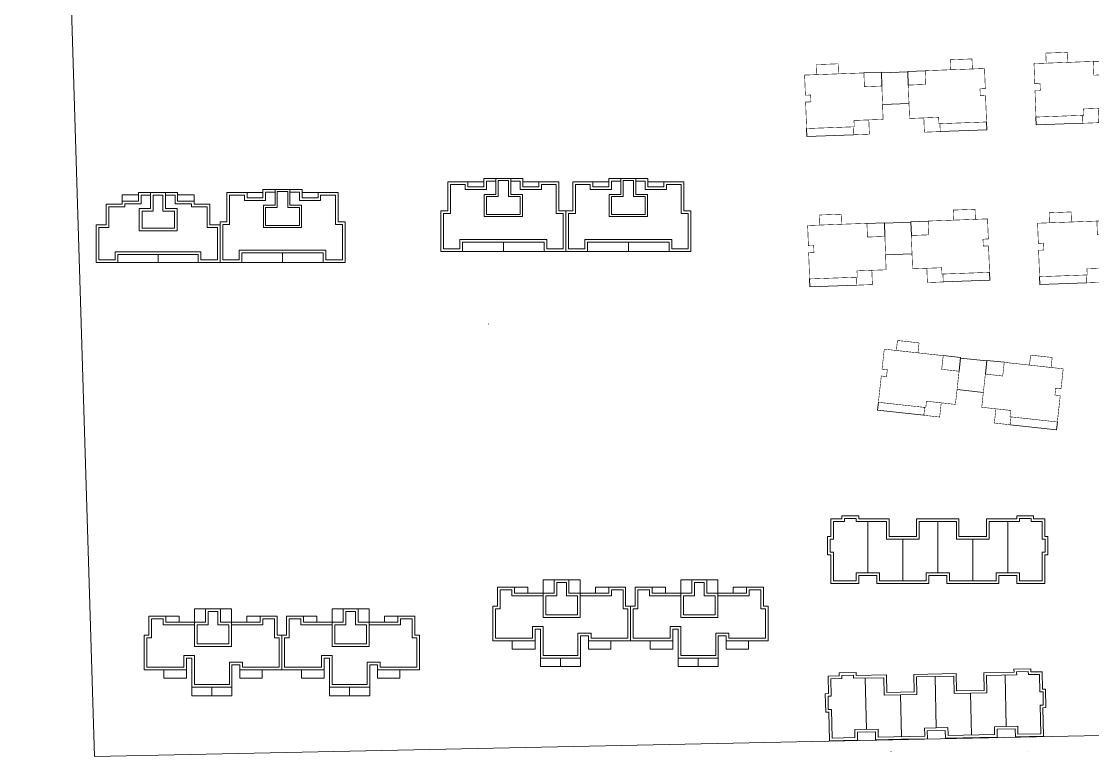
# Model space of a CAD drawing. Extents: x 121658 to 184658, y 9304 to 53801.
# Drawn here: x 125015 to 127037, y 15595 to 16983 of the extents above; entities that cross this region are included whole.
import ezdxf

# ---------------------------------------------------------------- set-up
doc = ezdxf.new("R2010")
doc.units = 0
doc.header["$LTSCALE"] = 1000
doc.header["$MEASUREMENT"] = 0
doc.layers.add('140', color=2, linetype='Continuous', lineweight=5)
doc.layers.add('DingDianTu', color=5, linetype='Continuous', lineweight=0)

# ---------------------------------------------------------------- blocks, each defined once
blk = doc.blocks.new('dafasfd')
at = {"layer": 'DingDianTu', "color": 7}
for points in [[(36368038, 16363912), (36371127, 16365074), (36372042, 16362641)], [(36369878, 16352210), (36361642, 16349110), (36361113, 16350514)]]:
    blk.add_lwpolyline(points, dxfattribs=at)
at = {"layer": 'DingDianTu', "color": 7, "const_width": 100}
blk.add_lwpolyline([(36368038, 16363912), (36368954, 16361479), (36372042, 16362641), (36374261, 16356745), (36369114, 16354807), (36369537, 16353684), (36361113, 16350514), (36359352, 16355194), (36360288, 16355546), (36359830, 16356763), (36358894, 16356410), (36357556, 16359967)], close=True, dxfattribs=at)
for points in [[(36363546, 16362221), (36362876, 16363999), (36359039, 16362555), (36359708, 16360777)], [(36371734, 16355794), (36372686, 16353267), (36369878, 16352210), (36369350, 16353614)]]:
    blk.add_lwpolyline(points, dxfattribs=at)
blk = doc.blocks.new('*E53')
at = {"layer": 'DingDianTu', "color": 7, "xscale": 0.001000002024510444, "yscale": 0.001000000163912773, "zscale": 0.001, "rotation": 339.3761177849276}
blk.add_blockref('dafasfd', (22613, -20413), dxfattribs=at)
blk = doc.blocks.new('*E52')
at = {"layer": 'DingDianTu', "color": 7, "xscale": 0.001000002024510444, "yscale": 0.001000000163912773, "zscale": 0.001, "rotation": 339.3761177849276}
blk.add_blockref('dafasfd', (22613, -20413), dxfattribs=at)
blk = doc.blocks.new('*E49')
at = {"layer": 'DingDianTu', "color": 7, "xscale": 0.001000002024510444, "yscale": 0.001000000163912773, "zscale": 0.001, "rotation": 339.3761177849276}
blk.add_blockref('dafasfd', (22613, -20413), dxfattribs=at)
blk = doc.blocks.new('*E47')
at = {"layer": 'DingDianTu', "color": 7, "xscale": 0.001000002024510444, "yscale": 0.001000000163912773, "zscale": 0.001, "rotation": 339.3761177849276}
blk.add_blockref('dafasfd', (22612.58, -20413.34), dxfattribs=at)
blk = doc.blocks.new('*E46')
at = {"layer": 'DingDianTu', "color": 7, "xscale": 0.001000002024510444, "yscale": 0.001000000163912773, "zscale": 0.001, "rotation": 339.3761177849276}
blk.add_blockref('dafasfd', (22612.58, -20413.34), dxfattribs=at)
blk = doc.blocks.new('*E37')
at = {"layer": 'DingDianTu', "color": 7, "xscale": 0.001000002024510444, "yscale": 0.001000000163912773, "zscale": 0.001, "rotation": 339.3761177849276}
blk.add_blockref('dafasfd', (22612.58, -20413.34), dxfattribs=at)
blk = doc.blocks.new('*E36')
at = {"layer": 'DingDianTu', "color": 7, "xscale": 0.001000002024510444, "yscale": 0.001000000163912773, "zscale": 0.001, "rotation": 339.3761177849276}
blk.add_blockref('dafasfd', (22612.58, -20413.34), dxfattribs=at)
blk = doc.blocks.new('*E35')
at = {"layer": 'DingDianTu', "color": 7, "xscale": 0.001000002024510444, "yscale": 0.001000000163912773, "zscale": 0.001, "rotation": 339.3761177849276}
blk.add_blockref('dafasfd', (22612.58, -20413.34), dxfattribs=at)
blk = doc.blocks.new('*E33')
at = {"layer": 'DingDianTu', "color": 7, "xscale": 0.001000002024510444, "yscale": 0.001000000163912773, "zscale": 0.001, "rotation": 339.3761177849276}
blk.add_blockref('dafasfd', (22612.58, -20413.34), dxfattribs=at)
blk = doc.blocks.new('*E32')
at = {"layer": 'DingDianTu', "color": 7, "xscale": 0.001000002024510444, "yscale": 0.001000000163912773, "zscale": 0.001, "rotation": 339.3761177849276}
blk.add_blockref('dafasfd', (22612.58, -20413.34), dxfattribs=at)
blk = doc.blocks.new('*E31')
at = {"layer": 'DingDianTu', "color": 7, "xscale": 0.001000002024510444, "yscale": 0.001000000163912773, "zscale": 0.001, "rotation": 339.3761177849276}
blk.add_blockref('dafasfd', (22612.58, -20413.34), dxfattribs=at)

msp = doc.modelspace()

# ---------------------------------------------------------------- linework, layer by layer
at = {"layer": '140', "color": 7}
for p, q in [((125014.8, 20066.9), (125153, 15594.7)), ((126688.6, 16888), (126638.6, 16886.1)), ((126690.8, 16828), (126640.8, 16826.2)), ((125887.8, 16670.5), (125887.8, 16686.5)), ((125887.8, 16686.5), (125961.8, 16686.5)), ((125910.8, 16686.5), (125910.8, 16656.5)), ((125938.8, 16656.5), (125938.8, 16686.5)), ((125961.8, 16686.5), (125961.8, 16670.5)), ((126123.8, 16670.5), (126123.8, 16686.5)), ((126123.8, 16686.5), (126197.8, 16686.5)), ((126146.8, 16686.5), (126146.8, 16656.5)), ((126174.8, 16656.5), (126174.8, 16686.5)), ((126197.8, 16686.5), (126197.8, 16670.5)), ((125819.8, 16625.5), (125819.8, 16680.5)), ((125819.8, 16680.5), (125857.8, 16680.5)), ((125824.8, 16620.5), (125824.8, 16675.5)), ((125824.8, 16675.5), (125852.8, 16675.5)), ((125852.8, 16675.5), (125852.8, 16665.5)), ((125855.8, 16680.5), (125857.8, 16680.5)), ((125857.8, 16680.5), (125857.8, 16670.5)), ((125857.8, 16680.5), (125887.8, 16680.5)), ((125857.8, 16670.5), (125887.8, 16670.5)), ((125892.8, 16665.5), (125892.8, 16681.5)), ((125892.8, 16681.5), (125910.8, 16681.5)), ((125914.8, 16682.5), (125914.8, 16652.5)), ((125934.8, 16682.5), (125914.8, 16682.5)), ((125934.8, 16652.5), (125934.8, 16682.5)), ((125938.8, 16681.5), (125956.8, 16681.5)), ((125956.8, 16681.5), (125956.8, 16665.5)), ((125991.8, 16680.5), (125961.8, 16680.5)), ((125961.8, 16670.5), (125991.8, 16670.5)), ((125991.8, 16670.5), (125991.8, 16680.5)), ((125991.8, 16680.5), (126029.8, 16680.5)), ((125996.8, 16665.5), (125996.8, 16675.5)), ((125996.8, 16675.5), (126024.8, 16675.5)), ((126024.8, 16675.5), (126024.8, 16620.5)), ((126029.8, 16680.5), (126029.8, 16625.5)), ((126055.8, 16625.5), (126055.8, 16680.5)), ((126055.8, 16680.5), (126093.8, 16680.5)), ((126060.8, 16620.5), (126060.8, 16675.5)), ((126060.8, 16675.5), (126088.8, 16675.5)), ((126088.8, 16675.5), (126088.8, 16665.5)), ((126091.8, 16680.5), (126093.8, 16680.5)), ((126093.8, 16680.5), (126093.8, 16670.5)), ((126093.8, 16680.5), (126123.8, 16680.5)), ((126093.8, 16670.5), (126123.8, 16670.5)), ((126128.8, 16665.5), (126128.8, 16681.5)), ((126128.8, 16681.5), (126146.8, 16681.5)), ((126150.8, 16682.5), (126150.8, 16652.5)), ((126170.8, 16682.5), (126150.8, 16682.5)), ((126170.8, 16652.5), (126170.8, 16682.5)), ((126174.8, 16681.5), (126192.8, 16681.5)), ((126192.8, 16681.5), (126192.8, 16665.5)), ((126227.8, 16680.5), (126197.8, 16680.5)), ((126197.8, 16670.5), (126227.8, 16670.5)), ((126227.8, 16670.5), (126227.8, 16680.5)), ((126227.8, 16680.5), (126265.8, 16680.5)), ((126232.8, 16665.5), (126232.8, 16675.5)), ((126232.8, 16675.5), (126260.8, 16675.5)), ((126260.8, 16675.5), (126260.8, 16620.5)), ((126265.8, 16680.5), (126265.8, 16625.5)), ((125204.8, 16643.9), (125204.8, 16655.9)), ((125204.8, 16655.9), (125235.8, 16655.9)), ((125235.8, 16659.9), (125235.8, 16643.9)), ((125309.8, 16659.9), (125235.8, 16659.9)), ((125258.8, 16654.9), (125240.8, 16654.9)), ((125240.8, 16654.9), (125240.8, 16638.9)), ((125258.8, 16659.9), (125258.8, 16630.9)), ((125263.8, 16654.9), (125263.8, 16624.9)), ((125281.8, 16654.9), (125263.8, 16654.9)), ((125281.8, 16624.9), (125281.8, 16654.9)), ((125286.8, 16629.9), (125286.8, 16659.9)), ((125304.8, 16654.9), (125286.8, 16654.9)), ((125304.8, 16638.9), (125304.8, 16654.9)), ((125309.8, 16643.9), (125309.8, 16659.9)), ((125340.8, 16655.9), (125309.8, 16655.9)), ((125340.8, 16643.9), (125340.8, 16655.9)), ((125402.8, 16604.9), (125402.8, 16659.9)), ((125402.8, 16659.9), (125440.8, 16659.9)), ((125407.8, 16599.9), (125407.8, 16654.9)), ((125407.8, 16654.9), (125435.8, 16654.9)), ((125435.8, 16654.9), (125435.8, 16644.9)), ((125438.8, 16659.9), (125440.8, 16659.9)), ((125440.8, 16659.9), (125440.8, 16649.9)), ((125440.8, 16659.9), (125470.8, 16659.9)), ((125440.8, 16649.9), (125470.8, 16649.9)), ((125470.8, 16649.9), (125470.8, 16665.9)), ((125470.8, 16665.9), (125544.8, 16665.9)), ((125475.8, 16644.9), (125475.8, 16660.9)), ((125475.8, 16660.9), (125493.8, 16660.9)), ((125493.8, 16665.9), (125493.8, 16635.9)), ((125497.8, 16661.9), (125497.8, 16631.9)), ((125517.8, 16661.9), (125497.8, 16661.9)), ((125517.8, 16631.9), (125517.8, 16661.9)), ((125521.8, 16635.9), (125521.8, 16665.9)), ((125521.8, 16660.9), (125539.8, 16660.9)), ((125539.8, 16660.9), (125539.8, 16644.9)), ((125544.8, 16665.9), (125544.8, 16649.9)), ((125574.8, 16659.9), (125544.8, 16659.9)), ((125544.8, 16649.9), (125574.8, 16649.9)), ((125574.8, 16649.9), (125574.8, 16659.9)), ((125574.8, 16659.9), (125612.8, 16659.9)), ((125579.8, 16644.9), (125579.8, 16654.9)), ((125579.8, 16654.9), (125607.8, 16654.9)), ((125607.8, 16654.9), (125607.8, 16599.9)), ((125612.8, 16659.9), (125612.8, 16604.9)), ((125852.8, 16665.5), (125892.8, 16665.5)), ((125910.8, 16656.5), (125888.8, 16656.5)), ((125888.8, 16656.5), (125888.8, 16614.5)), ((125914.8, 16652.5), (125892.8, 16652.5)), ((125892.8, 16652.5), (125892.8, 16618.5)), ((125956.8, 16652.5), (125934.8, 16652.5)), ((125960.8, 16656.5), (125938.8, 16656.5)), ((125956.8, 16665.5), (125996.8, 16665.5)), ((125956.8, 16618.5), (125956.8, 16652.5)), ((125960.8, 16614.5), (125960.8, 16656.5)), ((126088.8, 16665.5), (126128.8, 16665.5)), ((126146.8, 16656.5), (126124.8, 16656.5)), ((126124.8, 16656.5), (126124.8, 16614.5)), ((126150.8, 16652.5), (126128.8, 16652.5)), ((126128.8, 16652.5), (126128.8, 16618.5)), ((126192.8, 16652.5), (126170.8, 16652.5)), ((126196.8, 16656.5), (126174.8, 16656.5)), ((126192.8, 16665.5), (126232.8, 16665.5)), ((126192.8, 16618.5), (126192.8, 16652.5)), ((126196.8, 16614.5), (126196.8, 16656.5)), ((125204.8, 16637.9), (125174.8, 16637.9)), ((125174.8, 16637.9), (125174.8, 16598.9)), ((125209.8, 16632.9), (125179.8, 16632.9)), ((125179.8, 16632.9), (125179.8, 16593.9)), ((125235.8, 16643.9), (125204.8, 16643.9)), ((125204.8, 16643.9), (125204.8, 16637.9)), ((125240.8, 16638.9), (125209.8, 16638.9)), ((125209.8, 16638.9), (125209.8, 16632.9)), ((125237.8, 16629.9), (125236.8, 16629.9)), ((125236.8, 16629.9), (125236.8, 16588.9)), ((125258.8, 16629.9), (125237.8, 16629.9)), ((125258.8, 16630.9), (125258.8, 16629.9)), ((125287.8, 16629.9), (125286.8, 16629.9)), ((125308.8, 16629.9), (125287.8, 16629.9)), ((125335.8, 16638.9), (125304.8, 16638.9)), ((125308.8, 16628.9), (125308.8, 16629.9)), ((125308.8, 16587.9), (125308.8, 16628.9)), ((125340.8, 16643.9), (125309.8, 16643.9)), ((125335.8, 16632.9), (125335.8, 16638.9)), ((125365.8, 16632.9), (125335.8, 16632.9)), ((125340.8, 16637.9), (125340.8, 16643.9)), ((125370.8, 16637.9), (125340.8, 16637.9)), ((125365.8, 16593.9), (125365.8, 16632.9)), ((125370.8, 16598.9), (125370.8, 16637.9)), ((125435.8, 16644.9), (125475.8, 16644.9)), ((125493.8, 16635.9), (125471.8, 16635.9)), ((125471.8, 16635.9), (125471.8, 16593.9)), ((125497.8, 16631.9), (125475.8, 16631.9)), ((125475.8, 16631.9), (125475.8, 16597.9)), ((125539.8, 16631.9), (125517.8, 16631.9)), ((125543.8, 16635.9), (125521.8, 16635.9)), ((125539.8, 16644.9), (125579.8, 16644.9)), ((125539.8, 16597.9), (125539.8, 16631.9)), ((125543.8, 16593.9), (125543.8, 16635.9)), ((125806.8, 16548.5), (125806.8, 16625.5)), ((125806.8, 16625.5), (125819.8, 16625.5)), ((126029.8, 16625.5), (126042.8, 16625.5)), ((126042.8, 16548.5), (126042.8, 16625.5)), ((126042.8, 16625.5), (126055.8, 16625.5)), ((126042.8, 16625.5), (126042.8, 16548.5)), ((126265.8, 16625.5), (126278.8, 16625.5)), ((126278.8, 16625.5), (126278.8, 16548.5)), ((125263.8, 16624.9), (125242.8, 16624.9)), ((125242.8, 16624.9), (125242.8, 16592.9)), ((125303.8, 16624.9), (125281.8, 16624.9)), ((125303.8, 16592.9), (125303.8, 16624.9)), ((125811.8, 16553.5), (125811.8, 16620.5)), ((125811.8, 16620.5), (125824.8, 16620.5)), ((125888.8, 16615.5), (125888.8, 16614.5)), ((125888.8, 16614.5), (125960.8, 16614.5)), ((125892.8, 16618.5), (125956.8, 16618.5)), ((125959.8, 16614.5), (125960.8, 16614.5)), ((126024.8, 16620.5), (126037.8, 16620.5)), ((126037.8, 16620.5), (126037.8, 16553.5)), ((126047.8, 16553.5), (126047.8, 16620.5)), ((126047.8, 16620.5), (126060.8, 16620.5)), ((126124.8, 16615.5), (126124.8, 16614.5)), ((126124.8, 16614.5), (126196.8, 16614.5)), ((126128.8, 16618.5), (126192.8, 16618.5)), ((126195.8, 16614.5), (126196.8, 16614.5)), ((126260.8, 16620.5), (126273.8, 16620.5)), ((126273.8, 16620.5), (126273.8, 16553.5)), ((125174.8, 16598.9), (125155.8, 16598.9)), ((125155.8, 16598.9), (125155.8, 16527.9)), ((125179.8, 16593.9), (125160.8, 16593.9)), ((125160.8, 16593.9), (125160.8, 16532.9)), ((125236.8, 16588.9), (125236.8, 16587.9)), ((125236.8, 16587.9), (125307.8, 16587.9)), ((125242.8, 16592.9), (125303.8, 16592.9)), ((125307.8, 16587.9), (125308.8, 16587.9)), ((125384.8, 16593.9), (125365.8, 16593.9)), ((125389.8, 16598.9), (125370.8, 16598.9)), ((125384.8, 16532.9), (125384.8, 16593.9)), ((125389.8, 16527.9), (125389.8, 16604.9)), ((125389.8, 16604.9), (125402.8, 16604.9)), ((125389.8, 16527.9), (125389.8, 16598.9)), ((125394.8, 16532.9), (125394.8, 16599.9)), ((125394.8, 16599.9), (125407.8, 16599.9)), ((125471.8, 16594.9), (125471.8, 16593.9)), ((125471.8, 16593.9), (125543.8, 16593.9)), ((125475.8, 16597.9), (125539.8, 16597.9)), ((125542.8, 16593.9), (125543.8, 16593.9)), ((125607.8, 16599.9), (125620.8, 16599.9)), ((125612.8, 16604.9), (125625.8, 16604.9)), ((125620.8, 16599.9), (125620.8, 16532.9)), ((125625.8, 16604.9), (125625.8, 16527.9)), ((126694.2, 16603.9), (126644.3, 16602.1)), ((125924.8, 16571.5), (125842.8, 16571.5)), ((125842.8, 16571.5), (125842.8, 16553.5)), ((125924.8, 16566.5), (125847.8, 16566.5)), ((125847.8, 16566.5), (125847.8, 16548.5)), ((126006.8, 16571.5), (125924.8, 16571.5)), ((126001.8, 16566.5), (125924.8, 16566.5)), ((125924.8, 16566.5), (125924.8, 16548.5)), ((126001.8, 16548.5), (126001.8, 16566.5)), ((126006.8, 16553.5), (126006.8, 16571.5)), ((126160.8, 16571.5), (126078.8, 16571.5)), ((126078.8, 16571.5), (126078.8, 16553.5)), ((126160.8, 16566.5), (126083.8, 16566.5)), ((126083.8, 16566.5), (126083.8, 16548.5)), ((126242.8, 16571.5), (126160.8, 16571.5)), ((126237.8, 16566.5), (126160.8, 16566.5)), ((126160.8, 16566.5), (126160.8, 16548.5)), ((126237.8, 16548.5), (126237.8, 16566.5)), ((126242.8, 16553.5), (126242.8, 16571.5)), ((125191.8, 16532.9), (125191.8, 16547.9)), ((125191.8, 16547.9), (125353.8, 16547.9)), ((125353.8, 16547.9), (125353.8, 16532.9)), ((125507.8, 16550.9), (125425.8, 16550.9)), ((125425.8, 16550.9), (125425.8, 16532.9)), ((125507.8, 16545.9), (125430.8, 16545.9)), ((125430.8, 16545.9), (125430.8, 16527.9)), ((125589.8, 16550.9), (125507.8, 16550.9)), ((125584.8, 16545.9), (125507.8, 16545.9)), ((125507.8, 16545.9), (125507.8, 16527.9)), ((125584.8, 16527.9), (125584.8, 16545.9)), ((125589.8, 16532.9), (125589.8, 16550.9)), ((125847.8, 16548.5), (125806.8, 16548.5)), ((125842.8, 16553.5), (125811.8, 16553.5)), ((125924.8, 16548.5), (125847.8, 16548.5)), ((125924.8, 16548.5), (126001.8, 16548.5)), ((126042.8, 16548.5), (126001.8, 16548.5)), ((126037.8, 16553.5), (126006.8, 16553.5)), ((126083.8, 16548.5), (126042.8, 16548.5)), ((126078.8, 16553.5), (126047.8, 16553.5)), ((126160.8, 16548.5), (126083.8, 16548.5)), ((126160.8, 16548.5), (126237.8, 16548.5)), ((126278.8, 16548.5), (126237.8, 16548.5)), ((126273.8, 16553.5), (126242.8, 16553.5)), ((125155.8, 16527.9), (125196.8, 16527.9)), ((125160.8, 16532.9), (125191.8, 16532.9)), ((125196.8, 16527.9), (125196.8, 16542.9)), ((125196.8, 16542.9), (125348.8, 16542.9)), ((125196.8, 16527.9), (125348.8, 16527.9)), ((125272.8, 16542.9), (125272.8, 16527.9)), ((125348.8, 16542.9), (125348.8, 16527.9)), ((125348.8, 16527.9), (125389.8, 16527.9)), ((125353.8, 16532.9), (125384.8, 16532.9)), ((125430.8, 16527.9), (125389.8, 16527.9)), ((125425.8, 16532.9), (125394.8, 16532.9)), ((125507.8, 16527.9), (125430.8, 16527.9)), ((125507.8, 16527.9), (125584.8, 16527.9)), ((125625.8, 16527.9), (125584.8, 16527.9)), ((125620.8, 16532.9), (125589.8, 16532.9)), ((126696.4, 16544), (126646.5, 16542.2)), ((126837.7, 16341.9), (126788, 16347.4)), ((126831.1, 16282.3), (126781.4, 16287.7)), ((126543.1, 16010.6), (126543.1, 16043.6)), ((126543.1, 16043.6), (126564.1, 16043.6)), ((126564.1, 16043.6), (126564.1, 16049.6)), ((126564.1, 16049.6), (126596.1, 16049.6)), ((126569.1, 16038.6), (126569.1, 16044.6)), ((126569.1, 16044.6), (126591.1, 16044.6)), ((126591.1, 16044.6), (126591.1, 16038.6)), ((126596.1, 16049.6), (126596.1, 16043.6)), ((126596.1, 16043.6), (126653.1, 16043.6)), ((126653.1, 16043.6), (126653.1, 16010.6)), ((126705.1, 16010.6), (126705.1, 16043.6)), ((126705.1, 16043.6), (126785.1, 16043.6)), ((126785.1, 16043.6), (126785.1, 16010.6)), ((126837.1, 16010.6), (126837.1, 16043.6)), ((126837.1, 16043.6), (126894.1, 16043.6)), ((126894.1, 16043.6), (126894.1, 16049.6)), ((126894.1, 16049.6), (126926.1, 16049.6)), ((126921.1, 16044.6), (126899.1, 16044.6)), ((126899.1, 16044.6), (126899.1, 16038.6)), ((126921.1, 16038.6), (126921.1, 16044.6)), ((126926.1, 16049.6), (126926.1, 16043.6)), ((126926.1, 16043.6), (126947.1, 16043.6)), ((126947.1, 16043.6), (126947.1, 16010.6)), ((126548.1, 16005.6), (126548.1, 16038.6)), ((126548.1, 16038.6), (126569.1, 16038.6)), ((126591.1, 16038.6), (126648.1, 16038.6)), ((126613.1, 15941.6), (126613.1, 16038.6)), ((126648.1, 16038.6), (126648.1, 16005.6)), ((126710.1, 16005.6), (126710.1, 16038.6)), ((126710.1, 16038.6), (126745.1, 16038.6)), ((126745.1, 15941.6), (126745.1, 16038.6)), ((126745.1, 15941.6), (126745.1, 16038.6)), ((126745.1, 15941.6), (126745.1, 16038.6)), ((126745.1, 15941.6), (126745.1, 16038.6)), ((126780.1, 16038.6), (126745.1, 16038.6)), ((126780.1, 16005.6), (126780.1, 16038.6)), ((126899.1, 16038.6), (126842.1, 16038.6)), ((126842.1, 16038.6), (126842.1, 16005.6)), ((126877.1, 15941.6), (126877.1, 16038.6)), ((126942.1, 16038.6), (126921.1, 16038.6)), ((126942.1, 16005.6), (126942.1, 16038.6)), ((126537.1, 15975.6), (126537.1, 16010.6)), ((126537.1, 16010.6), (126543.1, 16010.6)), ((126542.1, 15980.6), (126542.1, 16005.6)), ((126542.1, 16005.6), (126548.1, 16005.6)), ((126648.1, 16005.6), (126710.1, 16005.6)), ((126653.1, 16010.6), (126705.1, 16010.6)), ((126679.1, 16005.6), (126679.1, 15926.6)), ((126679.1, 16005.6), (126679.1, 15926.6)), ((126842.1, 16005.6), (126780.1, 16005.6)), ((126785.1, 16010.6), (126837.1, 16010.6)), ((126811.1, 16005.6), (126811.1, 15926.6)), ((126811.1, 16005.6), (126811.1, 15926.6)), ((126948.1, 16005.6), (126942.1, 16005.6)), ((126947.1, 16010.6), (126953.1, 16010.6)), ((126948.1, 15980.6), (126948.1, 16005.6)), ((126953.1, 16010.6), (126953.1, 15975.6)), ((126548.1, 15980.6), (126542.1, 15980.6)), ((126548.1, 15926.6), (126548.1, 15980.6)), ((126942.1, 15926.6), (126942.1, 15980.6)), ((126942.1, 15980.6), (126948.1, 15980.6)), ((126543.1, 15975.6), (126537.1, 15975.6)), ((126543.1, 15921.6), (126543.1, 15975.6)), ((126953.1, 15975.6), (126947.1, 15975.6)), ((126947.1, 15975.6), (126947.1, 15921.6)), ((126635.1, 15941.6), (126591.1, 15941.6)), ((126591.1, 15941.6), (126591.1, 15926.6)), ((126635.1, 15926.6), (126635.1, 15941.6)), ((126745.1, 15941.6), (126723.1, 15941.6)), ((126723.1, 15941.6), (126723.1, 15929.1)), ((126745.1, 15941.6), (126767.1, 15941.6)), ((126767.1, 15941.6), (126767.1, 15929.1)), ((126855.1, 15926.6), (126855.1, 15941.6)), ((126855.1, 15941.6), (126899.1, 15941.6)), ((126899.1, 15941.6), (126899.1, 15926.6)), ((125999.7, 15903.5), (125999.7, 15928.5)), ((125999.7, 15928.5), (126020.7, 15928.5)), ((126020.7, 15903.5), (126020.7, 15928.5)), ((126020.7, 15928.5), (126048.7, 15928.5)), ((126043.7, 15923.5), (126025.7, 15923.5)), ((126025.7, 15923.5), (126025.7, 15898.5)), ((126043.7, 15898.5), (126043.7, 15923.5)), ((126048.7, 15928.5), (126048.7, 15903.5)), ((126048.7, 15928.5), (126069.7, 15928.5)), ((126069.7, 15928.5), (126069.7, 15903.5)), ((126259.7, 15903.5), (126259.7, 15928.5)), ((126259.7, 15928.5), (126280.7, 15928.5)), ((126280.7, 15903.5), (126280.7, 15928.5)), ((126280.7, 15928.5), (126308.7, 15928.5)), ((126303.7, 15923.5), (126285.7, 15923.5)), ((126285.7, 15923.5), (126285.7, 15898.5)), ((126303.7, 15898.5), (126303.7, 15923.5)), ((126308.7, 15928.5), (126308.7, 15903.5)), ((126308.7, 15928.5), (126329.7, 15928.5)), ((126329.7, 15928.5), (126329.7, 15903.5)), ((126596.1, 15921.6), (126543.1, 15921.6)), ((126591.1, 15926.6), (126548.1, 15926.6)), ((126630.1, 15936.6), (126596.1, 15936.6)), ((126596.1, 15936.6), (126596.1, 15921.6)), ((126630.1, 15921.6), (126630.1, 15936.6)), ((126679.1, 15921.6), (126630.1, 15921.6)), ((126723.1, 15926.6), (126635.1, 15926.6)), ((126728.1, 15921.6), (126679.1, 15921.6)), ((126723.1, 15929.1), (126723.1, 15926.6)), ((126762.1, 15936.6), (126728.1, 15936.6)), ((126728.1, 15936.6), (126728.1, 15921.6)), ((126762.1, 15921.6), (126762.1, 15936.6)), ((126860.1, 15921.6), (126762.1, 15921.6)), ((126767.1, 15929.1), (126767.1, 15926.6)), ((126767.1, 15926.6), (126855.1, 15926.6)), ((126894.1, 15936.6), (126860.1, 15936.6)), ((126860.1, 15936.6), (126860.1, 15921.6)), ((126894.1, 15921.6), (126894.1, 15936.6)), ((126947.1, 15921.6), (126894.1, 15921.6)), ((126899.1, 15926.6), (126942.1, 15926.6)), ((125913.7, 15914.5), (125945.7, 15914.5)), ((125913.7, 15878.5), (125913.7, 15914.5)), ((125918.7, 15873.5), (125918.7, 15909.5)), ((125918.7, 15909.5), (125940.7, 15909.5)), ((125940.7, 15909.5), (125940.7, 15898.5)), ((125940.7, 15898.5), (125999.7, 15898.5)), ((125945.7, 15914.5), (125945.7, 15903.5)), ((125945.7, 15914.5), (125970.7, 15914.5)), ((125945.7, 15903.5), (126020.7, 15903.5)), ((125970.7, 15914.5), (125970.7, 15903.5)), ((125999.7, 15903.5), (125999.7, 15857.5)), ((126004.7, 15898.5), (126004.7, 15862.5)), ((126025.7, 15898.5), (126004.7, 15898.5)), ((126064.7, 15898.5), (126043.7, 15898.5)), ((126048.7, 15903.5), (126123.7, 15903.5)), ((126064.7, 15862.5), (126064.7, 15898.5)), ((126069.7, 15857.5), (126069.7, 15903.5)), ((126069.7, 15898.5), (126128.7, 15898.5)), ((126098.7, 15903.5), (126098.7, 15914.5)), ((126098.7, 15914.5), (126123.7, 15914.5)), ((126123.7, 15903.5), (126123.7, 15914.5)), ((126123.7, 15914.5), (126155.7, 15914.5)), ((126128.7, 15898.5), (126128.7, 15909.5)), ((126128.7, 15909.5), (126150.7, 15909.5)), ((126150.7, 15909.5), (126150.7, 15873.5)), ((126155.7, 15914.5), (126155.7, 15878.5)), ((126173.7, 15914.5), (126205.7, 15914.5)), ((126173.7, 15878.5), (126173.7, 15914.5)), ((126178.7, 15873.5), (126178.7, 15909.5)), ((126178.7, 15909.5), (126200.7, 15909.5)), ((126200.7, 15909.5), (126200.7, 15898.5)), ((126200.7, 15898.5), (126259.7, 15898.5)), ((126205.7, 15914.5), (126205.7, 15903.5)), ((126205.7, 15914.5), (126230.7, 15914.5)), ((126205.7, 15903.5), (126280.7, 15903.5)), ((126230.7, 15914.5), (126230.7, 15903.5)), ((126259.7, 15903.5), (126259.7, 15857.5)), ((126264.7, 15898.5), (126264.7, 15862.5)), ((126285.7, 15898.5), (126264.7, 15898.5)), ((126324.7, 15898.5), (126303.7, 15898.5)), ((126308.7, 15903.5), (126383.7, 15903.5)), ((126324.7, 15862.5), (126324.7, 15898.5)), ((126329.7, 15857.5), (126329.7, 15903.5)), ((126329.7, 15898.5), (126388.7, 15898.5)), ((126358.7, 15903.5), (126358.7, 15914.5)), ((126358.7, 15914.5), (126383.7, 15914.5)), ((126383.7, 15903.5), (126383.7, 15914.5)), ((126383.7, 15914.5), (126415.7, 15914.5)), ((126388.7, 15898.5), (126388.7, 15909.5)), ((126388.7, 15909.5), (126410.7, 15909.5)), ((126410.7, 15909.5), (126410.7, 15873.5)), ((126415.7, 15914.5), (126415.7, 15878.5)), ((125904.7, 15813.5), (125904.7, 15878.5)), ((125904.7, 15878.5), (125913.7, 15878.5)), ((126155.7, 15878.5), (126164.7, 15878.5)), ((126164.7, 15813.5), (126164.7, 15878.5)), ((126164.7, 15878.5), (126173.7, 15878.5)), ((126164.7, 15878.5), (126164.7, 15813.5)), ((126415.7, 15878.5), (126424.7, 15878.5)), ((126424.7, 15878.5), (126424.7, 15813.5)), ((125255.4, 15859.7), (125287.4, 15859.7)), ((125255.4, 15823.7), (125255.4, 15859.7)), ((125287.4, 15859.7), (125287.4, 15848.7)), ((125287.4, 15859.7), (125312.4, 15859.7)), ((125312.4, 15859.7), (125312.4, 15848.7)), ((125341.4, 15848.7), (125341.4, 15873.7)), ((125341.4, 15873.7), (125362.4, 15873.7)), ((125362.4, 15848.7), (125362.4, 15873.7)), ((125362.4, 15873.7), (125390.4, 15873.7)), ((125385.4, 15868.7), (125367.4, 15868.7)), ((125367.4, 15868.7), (125367.4, 15843.7)), ((125385.4, 15843.7), (125385.4, 15868.7)), ((125390.4, 15873.7), (125390.4, 15848.7)), ((125390.4, 15873.7), (125411.4, 15873.7)), ((125411.4, 15873.7), (125411.4, 15848.7)), ((125440.4, 15848.7), (125440.4, 15859.7)), ((125440.4, 15859.7), (125465.4, 15859.7)), ((125465.4, 15848.7), (125465.4, 15859.7)), ((125465.4, 15859.7), (125497.4, 15859.7)), ((125497.4, 15859.7), (125497.4, 15823.7)), ((125515.4, 15859.7), (125547.4, 15859.7)), ((125515.4, 15823.7), (125515.4, 15859.7)), ((125547.4, 15859.7), (125547.4, 15848.7)), ((125547.4, 15859.7), (125572.4, 15859.7)), ((125572.4, 15859.7), (125572.4, 15848.7)), ((125601.4, 15848.7), (125601.4, 15873.7)), ((125601.4, 15873.7), (125622.4, 15873.7)), ((125622.4, 15848.7), (125622.4, 15873.7)), ((125622.4, 15873.7), (125650.4, 15873.7)), ((125645.4, 15868.7), (125627.4, 15868.7)), ((125627.4, 15868.7), (125627.4, 15843.7)), ((125645.4, 15843.7), (125645.4, 15868.7)), ((125650.4, 15873.7), (125650.4, 15848.7)), ((125650.4, 15873.7), (125671.4, 15873.7)), ((125671.4, 15873.7), (125671.4, 15848.7)), ((125700.4, 15848.7), (125700.4, 15859.7)), ((125700.4, 15859.7), (125725.4, 15859.7)), ((125725.4, 15848.7), (125725.4, 15859.7)), ((125725.4, 15859.7), (125757.4, 15859.7)), ((125757.4, 15859.7), (125757.4, 15823.7)), ((125909.7, 15818.5), (125909.7, 15873.5)), ((125909.7, 15873.5), (125918.7, 15873.5)), ((125999.7, 15857.5), (126069.7, 15857.5)), ((126004.7, 15862.5), (126064.7, 15862.5)), ((126150.7, 15873.5), (126159.7, 15873.5)), ((126159.7, 15873.5), (126159.7, 15818.5)), ((126169.7, 15818.5), (126169.7, 15873.5)), ((126169.7, 15873.5), (126178.7, 15873.5)), ((126259.7, 15857.5), (126329.7, 15857.5)), ((126264.7, 15862.5), (126324.7, 15862.5)), ((126410.7, 15873.5), (126419.7, 15873.5)), ((126419.7, 15873.5), (126419.7, 15818.5)), ((125260.4, 15818.7), (125260.4, 15854.7)), ((125260.4, 15854.7), (125282.4, 15854.7)), ((125282.4, 15854.7), (125282.4, 15843.7)), ((125282.4, 15843.7), (125341.4, 15843.7)), ((125287.4, 15848.7), (125362.4, 15848.7)), ((125341.4, 15848.7), (125341.4, 15802.7)), ((125346.4, 15843.7), (125346.4, 15807.7)), ((125367.4, 15843.7), (125346.4, 15843.7)), ((125406.4, 15843.7), (125385.4, 15843.7)), ((125390.4, 15848.7), (125465.4, 15848.7)), ((125406.4, 15807.7), (125406.4, 15843.7)), ((125411.4, 15802.7), (125411.4, 15848.7)), ((125411.4, 15843.7), (125470.4, 15843.7)), ((125470.4, 15843.7), (125470.4, 15854.7)), ((125470.4, 15854.7), (125492.4, 15854.7)), ((125492.4, 15854.7), (125492.4, 15818.7)), ((125520.4, 15818.7), (125520.4, 15854.7)), ((125520.4, 15854.7), (125542.4, 15854.7)), ((125542.4, 15854.7), (125542.4, 15843.7)), ((125542.4, 15843.7), (125601.4, 15843.7)), ((125547.4, 15848.7), (125622.4, 15848.7)), ((125601.4, 15848.7), (125601.4, 15802.7)), ((125606.4, 15843.7), (125606.4, 15807.7)), ((125627.4, 15843.7), (125606.4, 15843.7)), ((125666.4, 15843.7), (125645.4, 15843.7)), ((125650.4, 15848.7), (125725.4, 15848.7)), ((125666.4, 15807.7), (125666.4, 15843.7)), ((125671.4, 15802.7), (125671.4, 15848.7)), ((125671.4, 15843.7), (125730.4, 15843.7)), ((125730.4, 15843.7), (125730.4, 15854.7)), ((125730.4, 15854.7), (125752.4, 15854.7)), ((125752.4, 15854.7), (125752.4, 15818.7)), ((125999.7, 15840.5), (125979.7, 15840.5)), ((125979.7, 15840.5), (125979.7, 15818.5)), ((125999.7, 15785.5), (125999.7, 15840.5)), ((126259.7, 15840.5), (126239.7, 15840.5)), ((126239.7, 15840.5), (126239.7, 15818.5)), ((126259.7, 15785.5), (126259.7, 15840.5)), ((125246.4, 15758.7), (125246.4, 15823.7)), ((125246.4, 15823.7), (125255.4, 15823.7)), ((125251.4, 15763.7), (125251.4, 15818.7)), ((125251.4, 15818.7), (125260.4, 15818.7)), ((125492.4, 15818.7), (125501.4, 15818.7)), ((125497.4, 15823.7), (125506.4, 15823.7)), ((125501.4, 15818.7), (125501.4, 15763.7)), ((125506.4, 15758.7), (125506.4, 15823.7)), ((125506.4, 15823.7), (125515.4, 15823.7)), ((125506.4, 15823.7), (125506.4, 15758.7)), ((125511.4, 15763.7), (125511.4, 15818.7)), ((125511.4, 15818.7), (125520.4, 15818.7)), ((125752.4, 15818.7), (125761.4, 15818.7)), ((125757.4, 15823.7), (125766.4, 15823.7)), ((125761.4, 15818.7), (125761.4, 15763.7)), ((125766.4, 15823.7), (125766.4, 15758.7)), ((125979.7, 15818.5), (125909.7, 15818.5)), ((125994.7, 15835.5), (125984.7, 15835.5)), ((125984.7, 15835.5), (125984.7, 15813.5)), ((125994.7, 15780.5), (125994.7, 15835.5)), ((126090.7, 15827.5), (126065.7, 15827.5)), ((126065.7, 15827.5), (126065.7, 15785.5)), ((126085.7, 15822.5), (126070.7, 15822.5)), ((126070.7, 15822.5), (126070.7, 15780.5)), ((126085.7, 15813.5), (126085.7, 15822.5)), ((126090.7, 15818.5), (126090.7, 15827.5)), ((126159.7, 15818.5), (126090.7, 15818.5)), ((126239.7, 15818.5), (126169.7, 15818.5)), ((126254.7, 15835.5), (126244.7, 15835.5)), ((126244.7, 15835.5), (126244.7, 15813.5)), ((126254.7, 15780.5), (126254.7, 15835.5)), ((126350.7, 15827.5), (126325.7, 15827.5)), ((126325.7, 15827.5), (126325.7, 15785.5)), ((126345.7, 15822.5), (126330.7, 15822.5)), ((126330.7, 15822.5), (126330.7, 15780.5)), ((126345.7, 15813.5), (126345.7, 15822.5)), ((126350.7, 15818.5), (126350.7, 15827.5)), ((126419.7, 15818.5), (126350.7, 15818.5)), ((125341.4, 15802.7), (125411.4, 15802.7)), ((125346.4, 15807.7), (125406.4, 15807.7)), ((125601.4, 15802.7), (125671.4, 15802.7)), ((125606.4, 15807.7), (125666.4, 15807.7)), ((125984.7, 15813.5), (125904.7, 15813.5)), ((125941.7, 15813.5), (125941.7, 15797.5)), ((125941.7, 15797.5), (125984.7, 15797.5)), ((125984.7, 15797.5), (125984.7, 15813.5)), ((126164.7, 15813.5), (126085.7, 15813.5)), ((126085.7, 15797.5), (126085.7, 15813.5)), ((126127.7, 15797.5), (126085.7, 15797.5)), ((126127.7, 15813.5), (126127.7, 15797.5)), ((126244.7, 15813.5), (126164.7, 15813.5)), ((126201.7, 15813.5), (126201.7, 15797.5)), ((126201.7, 15797.5), (126244.7, 15797.5)), ((126244.7, 15797.5), (126244.7, 15813.5)), ((126424.7, 15813.5), (126345.7, 15813.5)), ((126345.7, 15797.5), (126345.7, 15813.5)), ((126387.7, 15797.5), (126345.7, 15797.5)), ((126387.7, 15813.5), (126387.7, 15797.5)), ((125341.4, 15785.7), (125321.4, 15785.7)), ((125321.4, 15785.7), (125321.4, 15763.7)), ((125336.4, 15780.7), (125326.4, 15780.7)), ((125326.4, 15780.7), (125326.4, 15758.7)), ((125336.4, 15725.7), (125336.4, 15780.7)), ((125341.4, 15730.7), (125341.4, 15785.7)), ((125601.4, 15785.7), (125581.4, 15785.7)), ((125581.4, 15785.7), (125581.4, 15763.7)), ((125596.4, 15780.7), (125586.4, 15780.7)), ((125586.4, 15780.7), (125586.4, 15758.7)), ((125596.4, 15725.7), (125596.4, 15780.7)), ((125601.4, 15730.7), (125601.4, 15785.7)), ((126070.7, 15780.5), (125994.7, 15780.5)), ((125994.7, 15764.5), (125994.7, 15780.5)), ((126065.7, 15785.5), (125999.7, 15785.5)), ((126032.7, 15780.5), (126032.7, 15764.5)), ((126070.7, 15780.5), (126070.7, 15764.5)), ((126330.7, 15780.5), (126254.7, 15780.5)), ((126254.7, 15764.5), (126254.7, 15780.5)), ((126325.7, 15785.5), (126259.7, 15785.5)), ((126292.7, 15780.5), (126292.7, 15764.5)), ((126330.7, 15780.5), (126330.7, 15764.5)), ((125326.4, 15758.7), (125246.4, 15758.7)), ((125321.4, 15763.7), (125251.4, 15763.7)), ((125283.4, 15758.7), (125283.4, 15742.7)), ((125326.4, 15742.7), (125326.4, 15758.7)), ((125432.4, 15772.7), (125407.4, 15772.7)), ((125407.4, 15772.7), (125407.4, 15730.7)), ((125427.4, 15767.7), (125412.4, 15767.7)), ((125412.4, 15767.7), (125412.4, 15725.7)), ((125427.4, 15758.7), (125427.4, 15767.7)), ((125506.4, 15758.7), (125427.4, 15758.7)), ((125427.4, 15742.7), (125427.4, 15758.7)), ((125432.4, 15763.7), (125432.4, 15772.7)), ((125501.4, 15763.7), (125432.4, 15763.7)), ((125469.4, 15758.7), (125469.4, 15742.7)), ((125586.4, 15758.7), (125506.4, 15758.7)), ((125581.4, 15763.7), (125511.4, 15763.7)), ((125543.4, 15758.7), (125543.4, 15742.7)), ((125586.4, 15742.7), (125586.4, 15758.7)), ((125692.4, 15772.7), (125667.4, 15772.7)), ((125667.4, 15772.7), (125667.4, 15730.7)), ((125687.4, 15767.7), (125672.4, 15767.7)), ((125672.4, 15767.7), (125672.4, 15725.7)), ((125687.4, 15758.7), (125687.4, 15767.7)), ((125766.4, 15758.7), (125687.4, 15758.7)), ((125687.4, 15742.7), (125687.4, 15758.7)), ((125692.4, 15763.7), (125692.4, 15772.7)), ((125761.4, 15763.7), (125692.4, 15763.7)), ((125729.4, 15758.7), (125729.4, 15742.7)), ((126070.7, 15764.5), (125994.7, 15764.5)), ((126330.7, 15764.5), (126254.7, 15764.5)), ((126888.9, 15759.9), (126920.8, 15760.6)), ((126889, 15753.9), (126888.9, 15759.9)), ((126920.8, 15760.6), (126921, 15754.6)), ((125283.4, 15742.7), (125326.4, 15742.7)), ((125469.4, 15742.7), (125427.4, 15742.7)), ((125543.4, 15742.7), (125586.4, 15742.7)), ((125729.4, 15742.7), (125687.4, 15742.7)), ((126538.1, 15746.5), (126559.1, 15747)), ((126538.7, 15713.5), (126538.1, 15746.5)), ((126543.2, 15741.6), (126564.2, 15742.1)), ((126543.9, 15708.6), (126543.2, 15741.6)), ((126558.9, 15753), (126590.9, 15753.6)), ((126559.1, 15747), (126558.9, 15753)), ((126564, 15748.1), (126586, 15748.5)), ((126564.2, 15742.1), (126564, 15748.1)), ((126586, 15748.5), (126586.1, 15742.5)), ((126586.1, 15742.5), (126643.1, 15743.7)), ((126590.9, 15753.6), (126591, 15747.6)), ((126591, 15747.6), (126648, 15748.8)), ((126610.2, 15646), (126608.1, 15743)), ((126643.1, 15743.7), (126643.8, 15710.7)), ((126648, 15748.8), (126648.7, 15715.8)), ((126700, 15749.9), (126780, 15751.6)), ((126700.7, 15716.9), (126700, 15749.9)), ((126705.1, 15745), (126740.1, 15745.8)), ((126705.8, 15712), (126705.1, 15745)), ((126775.1, 15746.5), (126740.1, 15745.8)), ((126742.2, 15648.8), (126740.1, 15745.8)), ((126742.2, 15648.8), (126740.1, 15745.8)), ((126742.2, 15648.8), (126740.1, 15745.8)), ((126742.2, 15648.8), (126740.1, 15745.8)), ((126775.8, 15713.5), (126775.1, 15746.5)), ((126780, 15751.6), (126780.7, 15718.6)), ((126832, 15752.7), (126889, 15753.9)), ((126832.7, 15719.7), (126832, 15752.7)), ((126894.1, 15749), (126837.1, 15747.8)), ((126837.1, 15747.8), (126837.8, 15714.8)), ((126874.1, 15651.6), (126872.1, 15748.5)), ((126916, 15755.5), (126894, 15755)), ((126894, 15755), (126894.1, 15749)), ((126916.1, 15749.5), (126916, 15755.5)), ((126937.1, 15749.9), (126916.1, 15749.5)), ((126921, 15754.6), (126942, 15755)), ((126937.8, 15716.9), (126937.1, 15749.9)), ((126942, 15755), (126942.7, 15722)), ((125412.4, 15725.7), (125336.4, 15725.7)), ((125336.4, 15709.7), (125336.4, 15725.7)), ((125407.4, 15730.7), (125341.4, 15730.7)), ((125374.4, 15725.7), (125374.4, 15709.7)), ((125412.4, 15725.7), (125412.4, 15709.6)), ((125672.4, 15725.7), (125596.4, 15725.7)), ((125596.4, 15709.7), (125596.4, 15725.7)), ((125667.4, 15730.7), (125601.4, 15730.7)), ((125634.4, 15725.7), (125634.4, 15709.7)), ((125672.4, 15725.7), (125672.4, 15709.6)), ((126648.7, 15715.8), (126700.7, 15716.9)), ((126780.7, 15718.6), (126832.7, 15719.7)), ((126943.8, 15717), (126937.8, 15716.9)), ((126942.7, 15722), (126948.7, 15722.1)), ((126944.3, 15692), (126943.8, 15717)), ((126948.7, 15722.1), (126949.4, 15687.2)), ((125412.4, 15709.6), (125336.4, 15709.7)), ((125672.4, 15709.6), (125596.4, 15709.7)), ((126532.7, 15713.4), (126538.7, 15713.5)), ((126533.5, 15678.4), (126532.7, 15713.4)), ((126537.9, 15708.5), (126543.9, 15708.6)), ((126538.4, 15683.5), (126537.9, 15708.5)), ((126643.8, 15710.7), (126705.8, 15712)), ((126674.8, 15711.4), (126676.5, 15632.4)), ((126674.8, 15711.4), (126676.5, 15632.4)), ((126837.8, 15714.8), (126775.8, 15713.5)), ((126806.8, 15714.2), (126808.5, 15635.2)), ((126806.8, 15714.2), (126808.5, 15635.2)), ((125153, 15594.7), (129353, 15682.8)), ((126539.5, 15678.5), (126533.5, 15678.4)), ((126544.4, 15683.7), (126538.4, 15683.5)), ((126540.6, 15624.6), (126539.5, 15678.5)), ((126545.5, 15629.7), (126544.4, 15683.7)), ((126938.3, 15691.9), (126944.3, 15692)), ((126939.4, 15637.9), (126938.3, 15691.9)), ((126949.4, 15687.2), (126943.4, 15687)), ((126943.4, 15687), (126944.5, 15633)), ((126632.2, 15646.5), (126588.2, 15645.6)), ((126588.2, 15645.6), (126588.5, 15630.6)), ((126627.3, 15641.4), (126593.3, 15640.7)), ((126593.3, 15640.7), (126593.6, 15625.7)), ((126627.6, 15626.4), (126627.3, 15641.4)), ((126632.5, 15631.5), (126632.2, 15646.5)), ((126742.2, 15648.8), (126720.2, 15648.3)), ((126720.2, 15648.3), (126720.4, 15635.8)), ((126720.4, 15635.8), (126720.5, 15633.3)), ((126759.3, 15644.2), (126725.3, 15643.4)), ((126725.3, 15643.4), (126725.6, 15628.4)), ((126742.2, 15648.8), (126764.1, 15649.3)), ((126759.6, 15629.2), (126759.3, 15644.2)), ((126764.1, 15649.3), (126764.4, 15636.8)), ((126764.4, 15636.8), (126764.5, 15634.3)), ((126764.5, 15634.3), (126852.4, 15636.1)), ((126852.1, 15651.1), (126896.1, 15652)), ((126852.4, 15636.1), (126852.1, 15651.1)), ((126891.2, 15646.9), (126857.2, 15646.2)), ((126857.2, 15646.2), (126857.5, 15631.2)), ((126891.5, 15631.9), (126891.2, 15646.9)), ((126896.1, 15652), (126896.4, 15637)), ((126896.4, 15637), (126939.4, 15637.9)), ((126593.6, 15625.7), (126540.6, 15624.6)), ((126588.5, 15630.6), (126545.5, 15629.7)), ((126676.6, 15627.4), (126627.6, 15626.4)), ((126720.5, 15633.3), (126632.5, 15631.5)), ((126725.6, 15628.4), (126676.6, 15627.4)), ((126857.5, 15631.2), (126759.6, 15629.2)), ((126944.5, 15633), (126891.5, 15631.9))]:
    msp.add_line(p, q, dxfattribs=at)

# ---------------------------------------------------------------- block references
at = {"layer": '140', "color": 7, "yscale": 10.00000000931323, "zscale": 10}
for name, p, xscale, rotation in [('*E35', (-503249.9, 172969.7), 10.00000000930799, 2.102581703969761), ('*E37', (-503683, 172948), 10.00000000930799, 2.102581703969761), ('*E33', (-503677.3, 172663.9), 10.00000000930799, 2.102581703969761), ('*E31', (-503243.1, 172668.2), 10.00000000930799, 2.102581703969761), ('*E47', (-474035.8, 262662.9), 10.00000000930438, 353.7170183141453)]:
    msp.add_blockref(name, p, dxfattribs=dict(at, xscale=xscale, rotation=rotation))
at = {"layer": '140', "color": 7, "extrusion": (0, 0, -1), "yscale": 10.00000000931323, "zscale": -10}
for name, p, xscale, rotation in [('*E36', (-743869.5, 218749.9), 10.00000000930799, 357.8974182960303), ('*E32', (-743875.2, 218465.9), 10.00000000930799, 357.8974182960303), ('*E46', (-766858.7, 126040), 10.00000000930438, 6.282981685854773)]:
    msp.add_blockref(name, p, dxfattribs=dict(at, xscale=xscale, rotation=rotation))
at = {"layer": '140', "color": 7, "xscale": 0.01000000000931323, "yscale": 0.01000000000931323, "zscale": 0.01}
for name, p in [('*E49', (125272.8, 16590.9)), ('*E53', (126032.7, 15783.5)), ('*E52', (126292.7, 15783.5))]:
    msp.add_blockref(name, p, dxfattribs=at)

doc.saveas('drawing.dxf')
